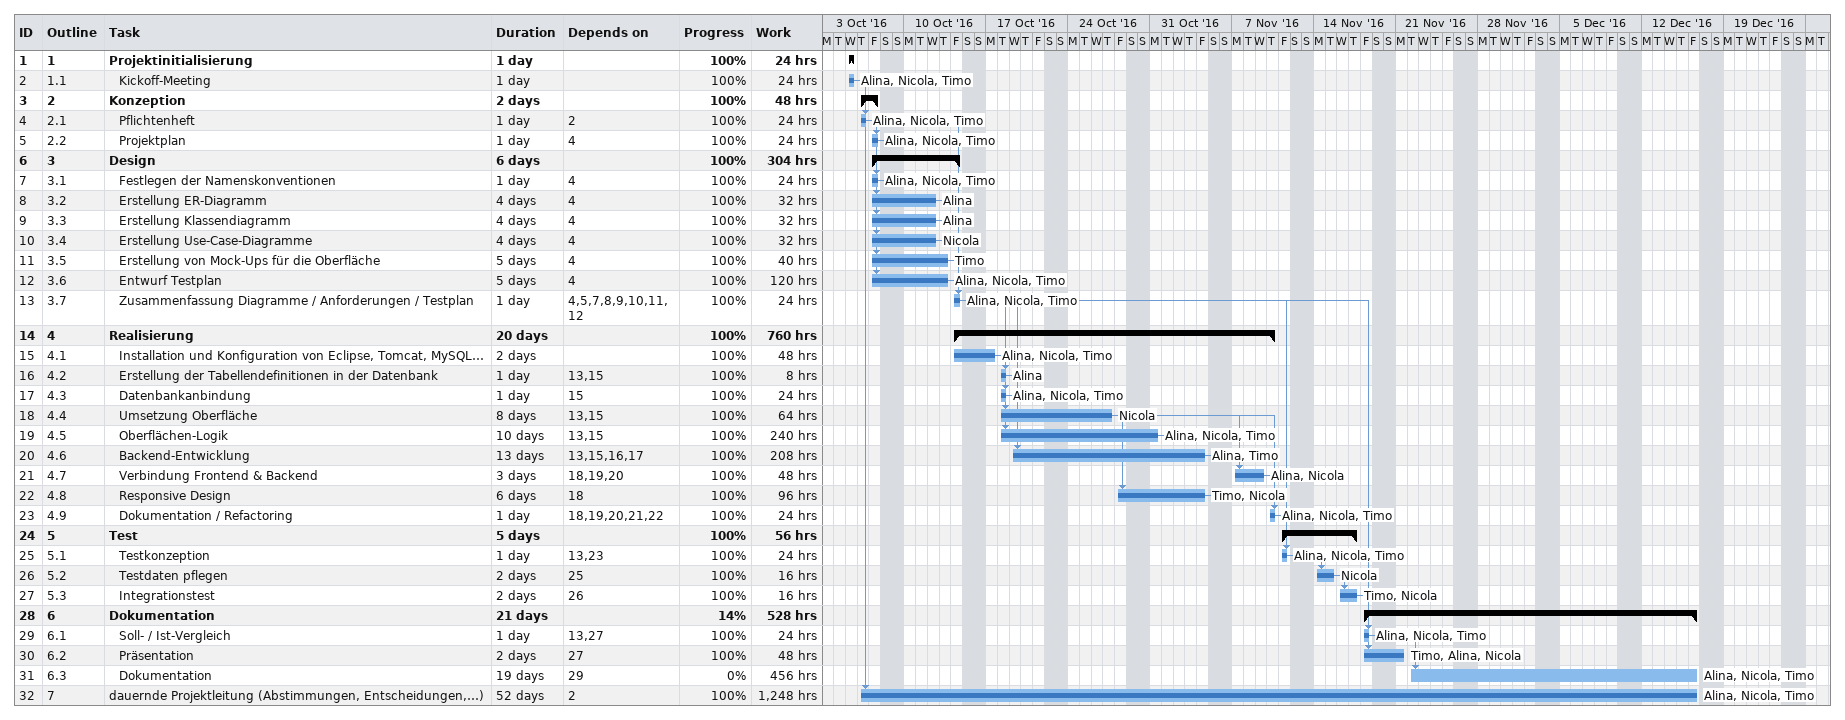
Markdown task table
| ID | WBS | Task | Duration | Start | Finish | Predecessors | Resources | % complete | Work (h) |
|---|---|---|---|---|---|---|---|---|---|
| 1 | 1 | **Projektinitialisierung** | 1d | 2016-10-05 | 2016-10-05 |  |  | 100 | 24 |
| 2 | 1.1 | Kickoff-Meeting | 1d | 2016-10-05 | 2016-10-05 |  | Alina, Nicola, Timo | 100 | 24 |
| 3 | 2 | **Konzeption** | 2d | 2016-10-06 | 2016-10-07 |  |  | 100 | 48 |
| 4 | 2.1 | Pflichtenheft | 1d | 2016-10-06 | 2016-10-06 | 2 | Alina, Nicola, Timo | 100 | 24 |
| 5 | 2.2 | Projektplan | 1d | 2016-10-07 | 2016-10-07 | 4 | Alina, Nicola, Timo | 100 | 24 |
| 6 | 3 | **Design** | 6d | 2016-10-07 | 2016-10-14 |  |  | 100 | 304 |
| 7 | 3.1 | Festlegen der Namenskonventionen | 1d | 2016-10-07 | 2016-10-07 | 4 | Alina, Nicola, Timo | 100 | 24 |
| 8 | 3.2 | Erstellung ER-Diagramm | 4d | 2016-10-07 | 2016-10-12 | 4 | Alina | 100 | 32 |
| 9 | 3.3 | Erstellung Klassendiagramm | 4d | 2016-10-07 | 2016-10-12 | 4 | Alina | 100 | 32 |
| 10 | 3.4 | Erstellung Use-Case-Diagramme | 4d | 2016-10-07 | 2016-10-12 | 4 | Nicola | 100 | 32 |
| 11 | 3.5 | Erstellung von Mock-Ups für die Oberfläche | 5d | 2016-10-07 | 2016-10-13 | 4 | Timo | 100 | 40 |
| 12 | 3.6 | Entwurf Testplan | 5d | 2016-10-07 | 2016-10-13 | 4 | Alina, Nicola, Timo | 100 | 120 |
| 13 | 3.7 | Zusammenfassung Diagramme / Anforderungen / Testplan | 1d | 2016-10-14 | 2016-10-14 | 4, 5, 7, 8, 9, 10, 11, 12 | Alina, Nicola, Timo | 100 | 24 |
| 14 | 4 | **Realisierung** | 20d | 2016-10-14 | 2016-11-10 |  |  | 100 | 760 |
| 15 | 4.1 | Installation und Konfiguration von Eclipse, Tomcat, MySQL… | 2d | 2016-10-14 | 2016-10-17 |  | Alina, Nicola, Timo | 100 | 48 |
| 16 | 4.2 | Erstellung der Tabellendefinitionen in der Datenbank | 1d | 2016-10-18 | 2016-10-18 | 13, 15 | Alina | 100 | 8 |
| 17 | 4.3 | Datenbankanbindung | 1d | 2016-10-18 | 2016-10-18 | 15 | Alina, Nicola, Timo | 100 | 24 |
| 18 | 4.4 | Umsetzung Oberfläche | 8d | 2016-10-18 | 2016-10-27 | 13, 15 | Nicola | 100 | 64 |
| 19 | 4.5 | Oberflächen-Logik | 10d | 2016-10-18 | 2016-10-31 | 13, 15 | Alina, Nicola, Timo | 100 | 240 |
| 20 | 4.6 | Backend-Entwicklung | 13d | 2016-10-19 | 2016-11-04 | 13, 15, 16, 17 | Alina, Timo | 100 | 208 |
| 21 | 4.7 | Verbindung Frontend & Backend | 3d | 2016-11-07 | 2016-11-09 | 18, 19, 20 | Alina, Nicola | 100 | 48 |
| 22 | 4.8 | Responsive Design | 6d | 2016-10-28 | 2016-11-04 | 18 | Timo, Nicola | 100 | 96 |
| 23 | 4.9 | Dokumentation / Refactoring | 1d | 2016-11-10 | 2016-11-10 | 18, 19, 20, 21, 22 | Alina, Nicola, Timo | 100 | 24 |
| 24 | 5 | **Test** | 5d | 2016-11-11 | 2016-11-17 |  |  | 100 | 56 |
| 25 | 5.1 | Testkonzeption | 1d | 2016-11-11 | 2016-11-11 | 13, 23 | Alina, Nicola, Timo | 100 | 24 |
| 26 | 5.2 | Testdaten pflegen | 2d | 2016-11-14 | 2016-11-15 | 25 | Nicola | 100 | 16 |
| 27 | 5.3 | Integrationstest | 2d | 2016-11-16 | 2016-11-17 | 26 | Timo, Nicola | 100 | 16 |
| 28 | 6 | **Dokumentation** | 21d | 2016-11-18 | 2016-12-16 |  |  | 14 | 528 |
| 29 | 6.1 | Soll- / Ist-Vergleich | 1d | 2016-11-18 | 2016-11-18 | 13, 27 | Alina, Nicola, Timo | 100 | 24 |
| 30 | 6.2 | Präsentation | 2d | 2016-11-18 | 2016-11-21 | 27 | Timo, Alina, Nicola | 100 | 48 |
| 31 | 6.3 | Dokumentation | 19d | 2016-11-22 | 2016-12-16 | 29 | Alina, Nicola, Timo | 0 | 456 |
| 32 | 7 | dauernde Projektleitung (Abstimmungen, Entscheidungen,…) | 52d | 2016-10-06 | 2016-12-16 | 2 | Alina, Nicola, Timo | 100 | 1248 |
